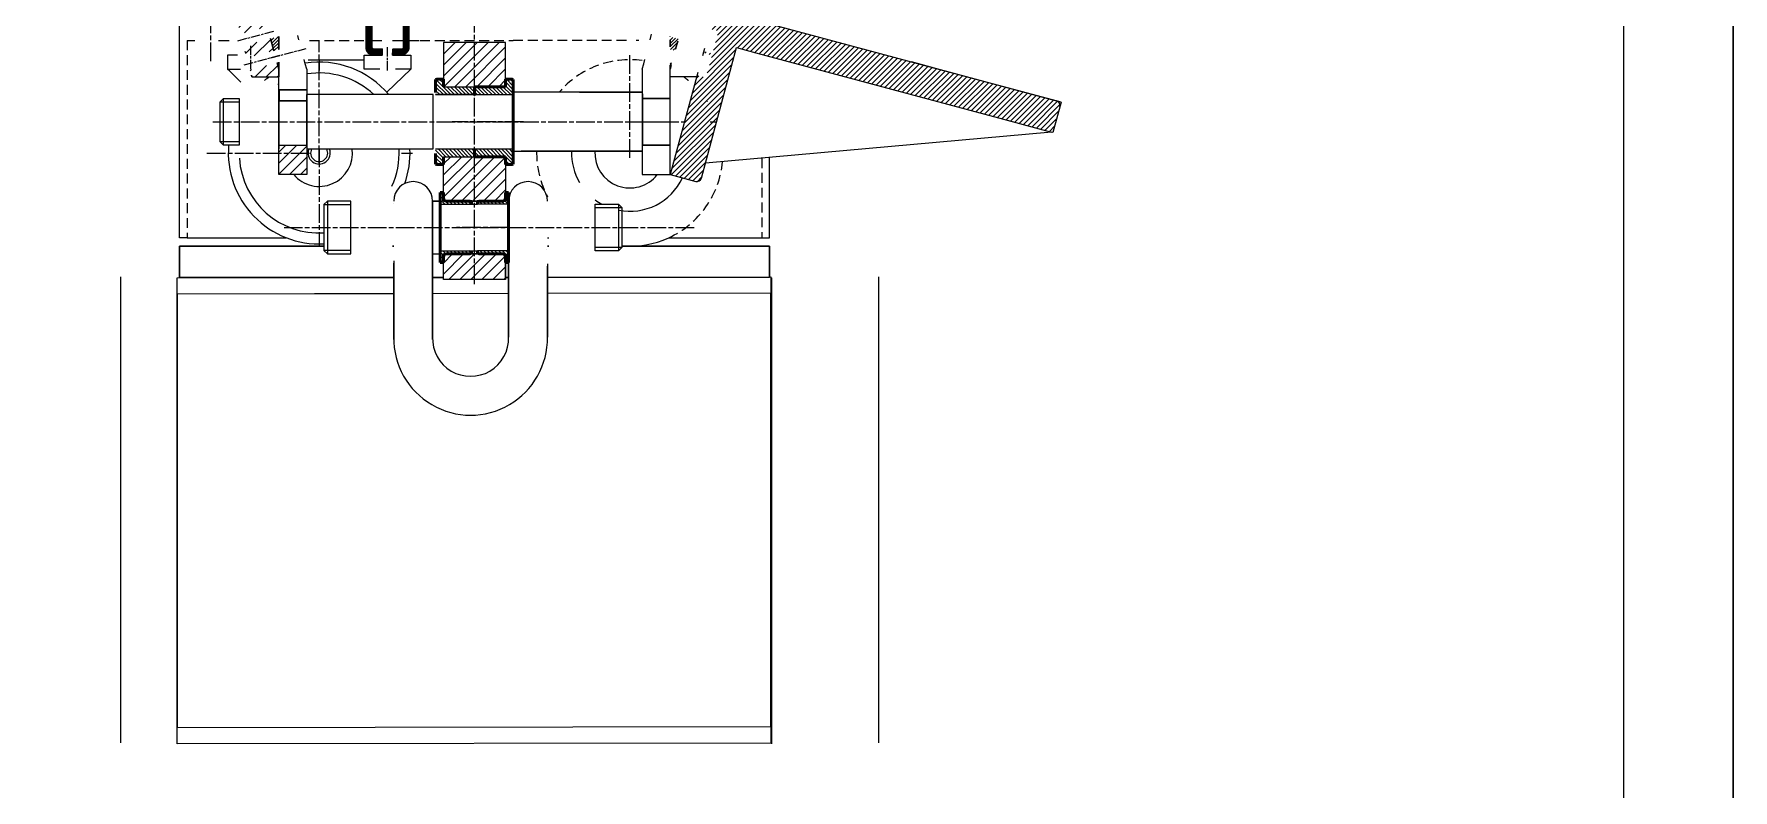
# Model space of a CAD drawing. Header units: millimetres. Extents: x -15074 to 21675, y -7568 to 6574.
# Drawn here: x 10572 to 11666, y -925 to -439 of the extents above; entities that cross this region are included whole.
import ezdxf

# ---------------------------------------------------------------- set-up
doc = ezdxf.new("R2010")
doc.units = ezdxf.units.MM
for name, pattern in [('AM_ISO08W050', [18, 12, -1.5, 3, -1.5]), ('AM_ISO08W050x2', [9, 6, -0.75, 1.5, -0.75]), ('Amconstr', [9999, 9999, 0]), ('HIDDEN', [9.525, 6.35, -3.175])]:
    doc.linetypes.add(name, pattern=pattern)
for name, color, linetype, lineweight in [('AM_0', 7, 'Continuous', 50), ('AM_7', 142, 'AM_ISO08W050', 25), ('AM_8', 1, 'Continuous', 25), ('AM_CL', 1, 'Amconstr', 25)]:
    doc.layers.add(name, color=color, linetype=linetype, lineweight=lineweight)
doc.linetypes.add('Amzigzag', pattern='A,0.0001,[136,genltshp.shx,S=0.04,R=0,X=0,Y=0],-11', length=11.0001)
pattern_1 = [(45, (13777.2099, -633.9465), (-1.0606602, 1.0606602), [])]
pattern_2 = [(45, (13777.2099, -633.9465), (-0.45254834, 0.45254834), [])]
pattern_3 = [(45, (9749.7405, -660.864), (-3.535534, 3.535534), [])]

msp = doc.modelspace()

# ---------------------------------------------------------------- hatches: boundary and pattern name
h = msp.add_hatch()
h.set_pattern_fill('_U', color=256, scale=5, angle=45, pattern_type=0)
h.set_pattern_definition([(45, (-5394.48, -3939.3705), (-3.5355339, 3.5355339), [])])
h.paths.add_polyline_path([(10704.268, -435.021), (10705.176, -438.409), (10722.556, -433.752), (10720.887, -427.526), (10717.261, -413.993), (10713.912, -401.348, -0.41337377), (10717.451, -395.238), (10691.258, -402.173, -0.36277072), (10696.491, -405.877), (10699.261, -416.337)])
h.paths.add_polyline_path([(10726.712, -449.265), (10724.626, -441.479), (10707.246, -446.136), (10708.154, -449.524), (10708.425, -450.534), (10709.332, -453.922)])
h.paths.add_polyline_path([(10711.403, -461.65), (10712.311, -465.038), (10712.613, -466.165), (10729.903, -466.163), (10729.905, -461.179), (10728.783, -456.993)])
h.paths.add_polyline_path([(10730.022, -509.98), (10730.022, -512.48), (10729.919, -527.001), (10729.919, -528.98), (10747.919, -528.98), (10747.919, -509.98)])
h = msp.add_hatch()
h.set_pattern_fill('_U', color=256, scale=2.5, angle=45, style=0, pattern_type=0)
h.set_pattern_definition([(45, (-179.9902, -3552.8353), (-1.76776695, 1.76776695), [])])
h.paths.add_polyline_path([(11010.874, -422.69), (11007.57, -435.021), (11007.532, -435.163), (11012.462, -436.489), (11012.762, -437.613), (11009.386, -450.167), (11008.562, -450.989), (11003.646, -449.667), (11003.375, -450.676), (11008.291, -451.999), (11008.591, -453.123), (11005.214, -465.676), (11004.391, -466.498), (10999.489, -465.18), (10999.225, -466.165), (10999.036, -466.165), (10981.933, -528.98), (11001.251, -534.156), (11024.545, -447.223), (11037.111, -450.59), (11043.584, -452.324), (11196.44, -493.282), (11227.39, -501.575), (11228.369, -501.864), (11233.593, -482.367), (11155.763, -461.513)])
at = {"layer": 'AM_8'}
h = msp.add_hatch(dxfattribs=at)
h.set_pattern_fill('_U', color=256, scale=0.01, angle=135, style=0, pattern_type=0)
h.set_pattern_definition([(135, (2291.153201, -3067.566274), (-0.007071067812, -0.007071067812), [])])
edge = h.paths.add_edge_path()
edge.add_line((10790.962, -428.076), (10808.962, -428.076))
edge.add_arc((10808.962, -429.076), 1, 0, 90, ccw=False)
edge.add_line((10809.962, -429.076), (10809.962, -447.076))
edge.add_arc((10808.962, -447.076), 1, -90, 0, ccw=False)
edge.add_line((10808.962, -448.076), (10803.137, -448.076))
edge.add_line((10803.137, -448.076), (10803.137, -452.076))
edge.add_line((10803.137, -452.076), (10808.962, -452.076))
edge.add_arc((10808.962, -447.076), 5, 270, 360)
edge.add_line((10813.962, -447.076), (10813.962, -429.076))
edge.add_arc((10808.962, -429.076), 5, 0, 90)
edge.add_line((10808.962, -424.076), (10790.962, -424.076))
edge.add_arc((10790.962, -429.076), 5, 90, 180)
edge.add_line((10785.962, -429.076), (10785.962, -447.076))
edge.add_arc((10790.962, -447.076), 5, 180, 270)
edge.add_line((10790.962, -452.076), (10796.787, -452.076))
edge.add_line((10796.787, -452.076), (10796.787, -448.076))
edge.add_line((10796.787, -448.076), (10790.962, -448.076))
edge.add_arc((10790.962, -447.076), 1, 180, 270, ccw=False)
edge.add_line((10789.962, -447.076), (10789.962, -429.076))
edge.add_arc((10790.962, -429.076), 1, 90, 180, ccw=False)
at = {"layer": 'AM_8', "true_color": 0x000000}
h = msp.add_hatch(dxfattribs=at)
h.set_pattern_fill('_U', color=18, scale=1.5, angle=45, style=0, pattern_type=0)
h.set_pattern_definition(pattern_1)
h.paths.add_polyline_path([(10724.626, -441.479), (10726.712, -449.265), (10729.91, -448.408), (10729.913, -440.063)])
h = msp.add_hatch(dxfattribs=at)
h.set_pattern_fill('_U', color=18, scale=5, angle=45, style=0, pattern_type=0)
h.set_pattern_definition(pattern_3)
h.paths.add_polyline_path([(10875.919, -443.98), (10835.919, -443.98), (10835.919, -472.48), (10875.919, -472.48)])
h = msp.add_hatch(dxfattribs=at)
h.set_pattern_fill('_U', color=18, scale=1.5, angle=45, style=0, pattern_type=0)
h.set_pattern_definition(pattern_1)
h.paths.add_polyline_path([(10981.925, -440.192), (10987.178, -441.605), (10985.125, -449.265), (10981.928, -448.408)], flags=0)
edge = h.paths.add_edge_path(flags=0)
edge.add_line((10981.925, -440.192), (10987.178, -441.605))
edge.add_line((10981.925, -440.192), (10981.925, -440.063))
edge.add_line((10981.925, -440.063), (10987.211, -441.479))
edge.add_line((10987.211, -441.479), (10987.178, -441.605))
edge = h.paths.add_edge_path(flags=0)
edge.add_line((10981.925, -440.192), (10987.178, -441.605))
edge.add_line((10981.925, -440.192), (10981.925, -440.063))
edge.add_line((10981.925, -440.063), (10987.211, -441.479))
edge.add_line((10987.211, -441.479), (10987.178, -441.605))
h = msp.add_hatch(dxfattribs=at)
h.set_pattern_fill('_U', color=18, scale=0.64, angle=45, style=0, pattern_type=0)
h.set_pattern_definition(pattern_2)
h.paths.add_polyline_path([(10728.783, -456.993), (10729.905, -461.179), (10729.907, -456.692)])
h = msp.add_hatch(dxfattribs=at)
h.set_pattern_fill('_U', color=18, scale=0.64, angle=45, style=0, pattern_type=0)
h.set_pattern_definition(pattern_2)
h.paths.add_polyline_path([(10981.931, -456.825), (10983.021, -457.118), (10981.933, -461.179)], flags=0)
edge = h.paths.add_edge_path(flags=0)
edge.add_line((10981.931, -456.825), (10983.021, -457.118))
edge.add_line((10981.931, -456.825), (10981.931, -456.692))
edge.add_line((10981.931, -456.692), (10983.055, -456.993))
edge.add_line((10983.055, -456.993), (10983.021, -457.118))
edge = h.paths.add_edge_path(flags=0)
edge.add_line((10981.931, -456.825), (10983.021, -457.118))
edge.add_line((10981.931, -456.825), (10981.931, -456.692))
edge.add_line((10981.931, -456.692), (10983.055, -456.993))
edge.add_line((10983.055, -456.993), (10983.021, -457.118))
h = msp.add_hatch(dxfattribs=at)
h.set_pattern_fill('_U', color=18, scale=1.7, angle=135, style=0, pattern_type=0)
h.set_pattern_definition([(135, (7356.6382, -3164.8557), (-1.2020815, -1.2020815), [])])
h.paths.add_polyline_path([(10877.919, -577.98), (10857.919, -577.98), (10857.919, -579.616), (10858.919, -579.98), (10873.919, -579.98), (10875.919, -579.98), (10875.919, -585.48), (10877.919, -585.48)])
h.paths.add_polyline_path([(10853.919, -577.98), (10833.919, -577.98), (10833.919, -579.98), (10833.919, -585.48), (10835.919, -585.48), (10835.919, -579.98), (10852.919, -579.98), (10853.919, -579.616)])
h.paths.add_polyline_path([(10855.919, -472.735), (10855.219, -472.48), (10835.919, -472.48), (10835.919, -467.48), (10831.719, -467.48), (10830.919, -467.771), (10830.919, -477.48), (10855.919, -477.48)])
h.paths.add_polyline_path([(10880.919, -467.771), (10880.119, -467.48), (10875.919, -467.48), (10875.919, -472.48), (10856.619, -472.48), (10855.919, -472.735), (10855.919, -477.48), (10880.919, -477.48), (10880.919, -475.98)])
h.paths.add_polyline_path([(10880.919, -512.48), (10875.919, -512.48), (10856.08, -512.48), (10856.08, -517.284), (10856.619, -517.48), (10876.08, -517.48), (10876.052, -522.48), (10880.119, -522.48), (10880.919, -522.189)])
h.paths.add_polyline_path([(10855.919, -512.48), (10830.919, -512.48), (10830.919, -522.189), (10831.719, -522.48), (10835.919, -522.48), (10835.919, -517.48), (10855.219, -517.48), (10855.919, -517.225)])
h.paths.add_polyline_path([(10877.919, -545.98), (10877.919, -540.48), (10875.95, -540.48), (10875.919, -545.98), (10858.919, -545.98), (10857.919, -546.344), (10857.919, -547.98), (10877.919, -547.98)])
h.paths.add_polyline_path([(10835.919, -540.48), (10833.919, -540.48), (10833.919, -547.98), (10853.919, -547.98), (10853.919, -546.344), (10852.919, -545.98), (10835.919, -545.98)])
h = msp.add_hatch(dxfattribs=at)
h.set_pattern_fill('_U', color=18, scale=5, angle=45, style=0, pattern_type=0)
h.set_pattern_definition(pattern_3)
h.paths.add_polyline_path([(10836.08, -517.48), (10835.919, -545.98), (10875.919, -545.98), (10876.08, -517.48)])
h = msp.add_hatch(dxfattribs=at)
h.set_pattern_fill('_U', color=18, scale=5, angle=45, style=0, pattern_type=0)
h.set_pattern_definition(pattern_3)
h.paths.add_polyline_path([(10875.919, -579.98), (10835.919, -579.98), (10835.919, -596.538), (10875.919, -596.538)])

# ---------------------------------------------------------------- linework, layer by layer
for p, q in [((11155.763, -461.513), (11010.874, -422.69)), ((10726.712, -449.265), (10724.626, -441.479)), ((10724.626, -441.479), (10726.712, -449.265)), ((10729.913, -440.063), (10729.91, -448.408)), ((10742.122, -439.546), (10742.081, -439.391)), ((10742.873, -442.347), (10742.122, -439.546)), ((10968.965, -442.347), (10969.716, -439.546)), ((10969.716, -439.546), (10969.757, -439.391)), ((10969.757, -439.391), (10969.961, -438.631)), ((10981.925, -442.24), (10981.927, -446.674)), ((10985.412, -448.196), (10986.758, -443.17)), ((10986.758, -443.17), (10985.412, -448.196)), ((11002.028, -531.259), (11024.545, -447.223)), ((11004.038, -447.798), (11002.761, -452.486)), ((11024.545, -447.223), (11037.111, -450.59)), ((11024.714, -447.268), (11024.709, -447.288)), ((10708.154, -449.524), (10708.425, -450.534)), ((10729.905, -461.179), (10728.783, -456.993)), ((10728.783, -456.993), (10729.905, -461.179)), ((10729.907, -456.692), (10729.905, -461.179)), ((10746.988, -457.705), (10746.237, -454.904)), ((10746.324, -455.226), (10746.534, -455.226)), ((10747.919, -461.179), (10746.988, -457.705)), ((10748.929, -455.226), (10784.962, -455.226)), ((10963.919, -461.179), (10964.85, -457.705)), ((10964.85, -457.705), (10965.6, -454.904)), ((10981.932, -458.484), (10981.933, -461.179)), ((10981.933, -461.179), (10982.601, -458.684)), ((10982.601, -458.684), (10981.933, -461.179)), ((11003.646, -449.667), (11003.413, -450.534)), ((11037.111, -450.59), (11043.584, -452.324)), ((11043.584, -452.324), (11196.44, -493.282)), ((11137.078, -456.196), (11155.825, -461.28)), ((10698.124, -462.281), (10696.875, -461.076)), ((10705.515, -469.416), (10698.124, -462.281)), ((10712.613, -466.165), (10712.311, -465.038)), ((10712.311, -465.038), (10712.613, -466.165)), ((10712.613, -466.165), (10729.903, -466.163)), ((10729.905, -461.179), (10729.903, -466.163)), ((10799.477, -476.025), (10814.962, -461.076)), ((10999.818, -463.295), (10981.933, -528.98)), ((10999.036, -466.165), (10981.935, -466.163)), ((10999.225, -466.165), (10999.036, -466.165)), ((10999.225, -466.165), (10999.489, -465.18)), ((11233.593, -482.367), (11155.763, -461.513)), ((11155.825, -461.28), (11230.706, -481.585)), ((10694.319, -479.98), (10692.078, -482.088)), ((10730.022, -479.98), (10729.919, -479.98)), ((10830.919, -477.48), (10875.919, -477.48)), ((10830.919, -477.48), (10880.919, -477.48)), ((10923.459, -475.98), (10964.138, -475.98)), ((10964.138, -479.98), (10982.138, -479.98)), ((10692.201, -507.83), (10692.078, -482.088)), ((11233.593, -482.367), (11228.369, -501.864)), ((11227.39, -501.575), (11004.604, -521.645)), ((11196.44, -493.282), (11227.39, -501.575)), ((11228.369, -501.864), (11227.39, -501.575)), ((10692.16, -507.789), (10694.319, -509.98)), ((10830.919, -512.48), (10875.919, -512.48)), ((10856.08, -512.2), (10855.919, -512.202)), ((10875.919, -512.48), (10880.919, -512.48)), ((11008.42, -507.83), (11008.305, -507.83)), ((10981.933, -528.98), (10998.354, -533.38)), ((10759.019, -548.255), (10761.319, -545.98)), ((10759.019, -548.255), (10759.019, -577.705)), ((10833.919, -547.98), (10853.919, -547.98)), ((10853.919, -547.98), (10857.919, -547.98)), ((10877.919, -547.98), (10857.919, -547.98)), ((10948.619, -547.98), (10950.819, -550.13)), ((10950.819, -550.13), (10950.819, -575.83)), ((10670.919, -569.576), (10734.659, -569.576)), ((10759.019, -577.705), (10761.319, -579.98)), ((10833.919, -577.98), (10853.919, -577.98)), ((10853.919, -577.98), (10857.919, -577.98)), ((10877.919, -577.98), (10857.919, -577.98)), ((10902.919, -569.576), (10903.719, -569.576)), ((10933.161, -569.576), (10933.619, -569.576)), ((10950.819, -575.83), (10948.619, -577.98)), ((10981.014, -569.576), (11040.919, -569.576)), ((10803.919, -584.38), (10803.919, -585.98)), ((10902.919, -586.28), (10902.919, -587.98)), ((11045.919, -595.076), (10902.919, -595.076))]:
    msp.add_line(p, q)
at = {"linetype": 'HIDDEN'}
for p, q in [((10670.919, -442.634), (10675.908, -442.634)), ((10670.919, -442.634), (10670.919, -569.576)), ((10691.148, -442.634), (10696.533, -442.634)), ((10696.533, -442.634), (10697.875, -442.634)), ((10729.912, -442.634), (10729.919, -442.634)), ((10742.95, -442.634), (10742.991, -442.634)), ((10749.798, -442.634), (10785.962, -442.634)), ((10789.962, -442.634), (10796.787, -442.634)), ((10803.137, -442.634), (10809.962, -442.634)), ((10813.962, -442.634), (10820.919, -442.634)), ((10820.919, -442.634), (10880.919, -442.634)), ((10953.753, -442.634), (10880.919, -442.634)), ((10961.837, -442.634), (10959.97, -442.634)), ((10981.926, -442.634), (10981.919, -442.634)), ((11040.919, -518.373), (11040.919, -569.576))]:
    msp.add_line(p, q, dxfattribs=at)
at = {"color": 82}
for p, q in [((10692.119, -482.13), (10704.319, -482.13)), ((10704.319, -507.83), (10692.119, -507.83)), ((10759.019, -548.255), (10776.319, -548.255)), ((10933.619, -550.13), (10950.819, -550.13)), ((10776.319, -577.705), (10759.019, -577.705)), ((10950.819, -575.83), (10933.619, -575.83))]:
    msp.add_line(p, q, dxfattribs=at)
at = {"linetype": 'Amzigzag', "ltscale": 5}
for p, q in [((10628.166, -894.636), (10628.166, -594.632)), ((10664.532, -895.277), (10664.532, -595.273)), ((11047.306, -895.277), (11047.306, -595.273)), ((11116.28, -894.636), (11116.28, -594.632))]:
    msp.add_line(p, q, dxfattribs=at)
for points in [[(7479.139, 853.578), (11666.21, 853.578), (11666.21, -2106.978), (7479.139, -2106.978)], [(10835.919, -472.48), (10875.919, -472.48), (10875.919, -444.078), (10835.919, -444.078)], [(10704.319, -509.98), (10694.319, -509.98), (10694.319, -479.98), (10704.319, -479.98)], [(10747.919, -481.48), (10730.419, -481.48), (10730.419, -474.48), (10747.919, -474.48)], [(10964.138, -475.98), (10880.919, -475.98), (10880.919, -513.98), (10964.138, -513.98)], [(10835.919, -517.48), (10875.919, -517.48), (10875.919, -545.98), (10835.919, -545.98)], [(10776.319, -545.98), (10761.319, -545.98), (10761.319, -579.98), (10776.319, -579.98)], [(10833.919, -545.98), (10828.919, -545.98), (10828.919, -579.98), (10833.919, -579.98)], [(10933.619, -547.98), (10948.619, -547.98), (10948.619, -577.98), (10933.619, -577.98)], [(10835.919, -579.98), (10875.919, -579.98), (10875.919, -596.538), (10835.919, -596.538)]]:
    msp.add_lwpolyline(points, close=True)
for points in [[(11595.721, -2106.978), (11666.21, -2106.978), (11666.21, 853.578), (11595.721, 853.578)], [(11595.721, 783.088), (11595.721, -2036.489)], [(10670.919, -569.576), (10665.919, -569.576), (10665.919, -422.634)], [(10729.919, -448.406), (10729.919, -440.061)], [(10981.919, -446.669), (10981.919, -442.239)], [(10703.44, -452.076), (10696.875, -452.076), (10696.875, -461.076), (10699.725, -461.076)], [(10729.919, -471.98), (10729.919, -456.688)], [(10794.962, -461.076), (10784.962, -461.076), (10784.962, -452.076), (10796.787, -452.076)], [(10803.137, -452.076), (10814.962, -452.076), (10814.962, -461.076), (10804.963, -461.076)], [(10981.919, -471.98), (10981.93, -458.483)], [(10699.725, -461.076), (10701.16, -461.076)], [(10701.16, -461.076), (10704.738, -461.076)], [(10704.738, -461.076), (10705.369, -461.076)], [(10747.919, -461.179), (10747.919, -528.98), (10729.905, -528.98), (10729.905, -461.179)], [(10963.919, -461.179), (10963.919, -528.98), (10981.933, -528.98), (10981.933, -461.179)], [(10730.022, -477.48), (10729.919, -477.48), (10729.919, -474.15), (10747.919, -474.15), (10747.919, -477.48)], [(10729.919, -509.98), (10747.919, -509.98), (10747.919, -479.98)], [(10730.022, -479.98), (10729.919, -479.98)], [(10729.919, -509.98), (10747.919, -509.98), (10747.919, -479.98)], [(10730.022, -479.98), (10729.919, -479.98)], [(10730.022, -477.48), (10730.022, -512.48)], [(10730.022, -477.48), (10730.022, -481.48), (10747.919, -481.48), (10747.919, -477.48)], [(10827.919, -477.48), (10747.919, -477.48)], [(10827.919, -477.48), (10747.919, -477.48), (10747.919, -512.48), (10751.07, -512.48)], [(10747.919, -483.98), (10747.919, -479.98)], [(10827.919, -512.48), (10829.419, -512.48), (10829.419, -477.48), (10827.919, -477.48)], [(10855.919, -477.98), (10855.919, -477.48), (10830.919, -477.48)], [(10855.919, -477.98), (10856.08, -477.98)], [(10855.919, -477.98), (10856.08, -477.98)], [(10855.919, -477.98), (10856.08, -477.98)], [(10964.138, -476.98), (10964.138, -479.98), (10982.138, -479.98)], [(10982.138, -479.98), (10964.138, -479.98), (10964.138, -509.98), (10982.138, -509.98)], [(10982.138, -509.98), (10964.138, -509.98), (10964.138, -479.98)], [(10964.138, -483.98), (10964.138, -479.98), (10982.138, -479.98)], [(10747.919, -512.48), (10827.919, -512.48)], [(10755.919, -512.48), (10827.919, -512.48)], [(10830.919, -512.48), (10855.919, -512.48), (10855.919, -512.202)], [(10883.919, -513.98), (10886.019, -513.98)], [(10964.138, -513.98), (10886.019, -513.98)], [(11007.738, -509.948), (11007.738, -509.98), (11007.834, -509.98)], [(11040.919, -569.576), (11045.919, -569.576), (11045.919, -517.923)], [(10828.919, -634.98), (10828.919, -545.98)], [(10835.919, -545.98), (10875.919, -545.98)], [(10835.919, -545.98), (10875.919, -545.98)], [(10835.919, -545.98), (10875.919, -545.98)], [(10877.919, -579.98), (10877.919, -545.98)], [(10877.919, -633.48), (10877.919, -545.98)], [(10877.919, -545.98), (10877.919, -633.48)], [(10804.009, -547.48), (10803.919, -547.48)], [(10803.919, -547.48), (10804.009, -547.48)], [(10828.919, -578.48), (10828.919, -547.48)], [(10828.919, -547.48), (10828.919, -634.98)], [(10828.919, -549.48), (10828.919, -576.48)], [(10759.019, -575.076), (10665.919, -575.076), (10665.919, -595.076), (10803.919, -595.076)], [(10803.919, -595.076), (10665.919, -595.076), (10665.919, -575.076), (10759.019, -575.076)], [(10803.119, -575.076), (10803.919, -575.076)], [(10803.919, -575.076), (10803.119, -575.076)], [(10902.43, -576.98), (10902.419, -576.98)], [(10902.919, -575.076), (10903.719, -575.076)], [(10903.719, -575.076), (10902.919, -575.076)], [(11045.919, -595.076), (11045.919, -575.076), (10950.819, -575.076)], [(10950.819, -575.076), (11045.919, -575.076), (11045.919, -595.076)], [(10803.919, -634.98), (10803.919, -585.98)], [(10803.919, -585.98), (10803.919, -634.98)], [(10875.919, -579.98), (10835.919, -579.98)], [(10875.919, -579.98), (10835.919, -579.98)], [(10902.919, -633.48), (10902.919, -587.98)], [(10902.919, -587.98), (10902.919, -633.48)], [(10902.919, -594.884), (11046.695, -594.734), (11046.695, -894.734), (10664.532, -895.277), (10664.532, -595.277), (10699.191, -595.076)], [(10717.818, -595.076), (10803.919, -594.986)], [(10828.919, -594.96), (10835.919, -594.953)], [(10830.919, -595.076), (10828.919, -595.076)], [(10828.919, -595.076), (10835.919, -595.076)], [(10875.919, -594.912), (10877.919, -594.91)], [(10875.919, -595.076), (10877.919, -595.076)], [(10753.001, -605.676), (10664.532, -605.877), (10664.532, -884.677), (11046.695, -884.134), (11046.695, -605.334), (10902.919, -605.502)], [(10803.919, -605.617), (10753.001, -605.676)], [(10877.919, -605.531), (10828.919, -605.588)]]:
    msp.add_lwpolyline(points)
for centre, radius, start, end in [((10755.919, -515.076), 58.5, 39.990572, 98.894558), ((10755.919, -515.076), 58.5, 123.269705, 127.096686), ((10755.919, -515.076), 58.5, 116.3878, 116.403771), ((10755.919, -515.076), 51.5, 46.887534, 98.936504), ((10755.919, -515.076), 51.5, 120.321686, 121.101484), ((10955.919, -515.076), 37.5, 77.339277, 77.682234), ((11229.921, -484.48), 3, 345, 74.828533), ((10755.919, -515.076), 21.5, 110.822888, 111.844757), ((10755.919, -515.076), 58.5, 175.002861, 273.037609), ((10755.919, -515.076), 21.5, 220.294127, 6.93425), ((10755.919, -515.076), 7.15, 158.713295, 21.286705), ((10755.919, -515.076), 5.5, 151.83934, 28.16066), ((10755.919, -515.076), 51.5, 335.521275, 2.889043), ((10755.919, -515.076), 58.5, 340.397487, 2.543103), ((10955.919, -515.076), 37.5, 178.325655, 210.49399), ((10955.919, -515.076), 22.5, 177.208718, 321.832038), ((10755.919, -515.076), 51.5, 183.733082, 273.450958), ((10816.419, -545.98), 12.5, 0, 180), ((10890.419, -545.98), 12.5, 0, 180), ((10955.919, -515.076), 37.5, 258.774748, 334.711625), ((10999.13, -530.482), 3, 255, 345), ((10955.919, -515.076), 37.5, 233.511127, 241.336031), ((10755.919, -515.076), 51.5, 293.335626, 293.340913), ((10955.919, -515.076), 60, 265.123975, 294.723963), ((10853.419, -634.23), 49.506, 179.131949, 0.868051), ((10853.419, -634.23), 24.511, 178.246595, 1.753405)]:
    msp.add_arc(centre, radius, start, end)
at = {"linetype": 'HIDDEN'}
for start, end in [(82.346022, 139.338033), (80.952247, 81.369399), (64.262834, 64.311372), (50.897271, 54.606152), (33.61288, 33.686017), (178.953625, 204.067557), (294.723963, 354.670423), (206.450322, 207.952887)]:
    msp.add_arc((10955.919, -515.076), 60, start, end, dxfattribs=at)
at = {"layer": 'AM_0'}
for p, q in [((10831.719, -467.48), (10830.919, -467.771)), ((10830.919, -467.771), (10830.919, -476.23)), ((10835.919, -467.48), (10831.719, -467.48)), ((10835.919, -467.48), (10835.919, -472.48)), ((10880.119, -467.48), (10875.919, -467.48)), ((10875.919, -472.48), (10875.919, -467.48)), ((10880.919, -467.771), (10880.119, -467.48)), ((10880.919, -522.189), (10880.919, -467.771)), ((10855.919, -472.735), (10855.219, -472.48)), ((10856.619, -472.48), (10855.919, -472.735)), ((10855.919, -472.735), (10855.919, -477.98)), ((10855.919, -477.98), (10855.919, -472.735)), ((10875.919, -472.48), (10856.619, -472.48)), ((10855.919, -512.202), (10855.919, -517.225)), ((10855.919, -517.225), (10855.919, -512.202)), ((10830.919, -515.33), (10830.919, -522.189)), ((10830.919, -522.189), (10831.719, -522.48)), ((10831.719, -522.48), (10835.919, -522.48)), ((10835.919, -517.48), (10835.919, -522.48)), ((10855.219, -517.48), (10855.919, -517.225)), ((10855.919, -517.225), (10856.619, -517.48)), ((10856.619, -517.48), (10875.919, -517.48)), ((10875.919, -522.48), (10875.919, -517.48)), ((10875.919, -522.48), (10880.119, -522.48)), ((10880.119, -522.48), (10880.919, -522.189)), ((10835.919, -540.48), (10833.919, -540.48)), ((10833.919, -540.48), (10833.919, -585.48)), ((10835.919, -540.48), (10835.919, -545.98)), ((10852.919, -545.98), (10837.919, -545.98)), ((10853.919, -546.344), (10852.919, -545.98)), ((10853.919, -546.344), (10853.919, -547.98)), ((10858.919, -545.98), (10857.919, -546.344)), ((10857.919, -547.98), (10857.919, -546.344)), ((10873.919, -545.98), (10858.919, -545.98)), ((10875.919, -545.98), (10875.919, -540.48)), ((10877.919, -540.48), (10875.919, -540.48)), ((10877.919, -585.48), (10877.919, -540.48)), ((10852.919, -579.98), (10853.919, -579.616)), ((10853.919, -577.98), (10853.919, -579.616)), ((10857.919, -579.616), (10857.919, -577.98)), ((10857.919, -579.616), (10858.919, -579.98)), ((10833.919, -585.48), (10835.919, -585.48)), ((10835.919, -579.98), (10835.919, -585.48)), ((10837.919, -579.98), (10852.919, -579.98)), ((10858.919, -579.98), (10873.919, -579.98)), ((10875.919, -585.48), (10875.919, -579.98)), ((10875.919, -585.48), (10877.919, -585.48))]:
    msp.add_line(p, q, dxfattribs=at)
for centre, start, end in [((10837.919, -543.98), 180, 270), ((10873.919, -543.98), 270, 0), ((10837.919, -581.98), 90, 180), ((10873.919, -581.98), 0, 90)]:
    msp.add_arc(centre, 2, start, end, dxfattribs=at)
at = {"layer": 'AM_7', "color": 3}
for p, q in [((10855.919, -599.538), (10855.919, -298.893)), ((10687.436, -494.98), (10991.191, -494.98)), ((10887.559, -494.98), (10841.623, -494.98)), ((10956.135, -494.98), (10985.138, -494.98)), ((10733.277, -562.98), (10998.282, -562.98))]:
    msp.add_line(p, q, dxfattribs=at)
at = {"layer": 'AM_7'}
for p, q in [((10686.22, -456.065), (10686.22, -378.77)), ((10755.919, -522.226), (10755.919, -443.309)), ((10755.919, -455.076), (10755.919, -462.076)), ((10955.919, -518.076), (10955.919, -452.076)), ((11007.738, -494.98), (11011.749, -494.98)), ((10755.919, -512.076), (10755.919, -575.076)), ((10683.698, -515.076), (10750.419, -515.076)), ((10808.919, -515.076), (10815.919, -515.076)), ((10877.919, -562.98), (10844.375, -562.98))]:
    msp.add_line(p, q, dxfattribs=at)
at = {"layer": 'AM_7', "linetype": 'AM_ISO08W050x2'}
for p, q in [((10726.489, -436.839), (10703.313, -443.049)), ((10711.875, -461.076), (10711.875, -446.076)), ((10724.85, -453.905), (10747.453, -447.849)), ((10799.962, -462.032), (10799.962, -447.032)), ((10730.645, -452.352), (10707.47, -458.562))]:
    msp.add_line(p, q, dxfattribs=at)
at = {"layer": 'AM_CL'}
for p, q in [((10828.919, -545.98), (10833.919, -545.98)), ((10835.919, -596.538), (10835.919, -579.98)), ((10875.919, -596.538), (10875.919, -579.98)), ((10803.919, -595.076), (10665.919, -595.076)), ((10830.919, -595.076), (10828.919, -595.076))]:
    msp.add_line(p, q, dxfattribs=at)

doc.saveas('drawing.dxf')
